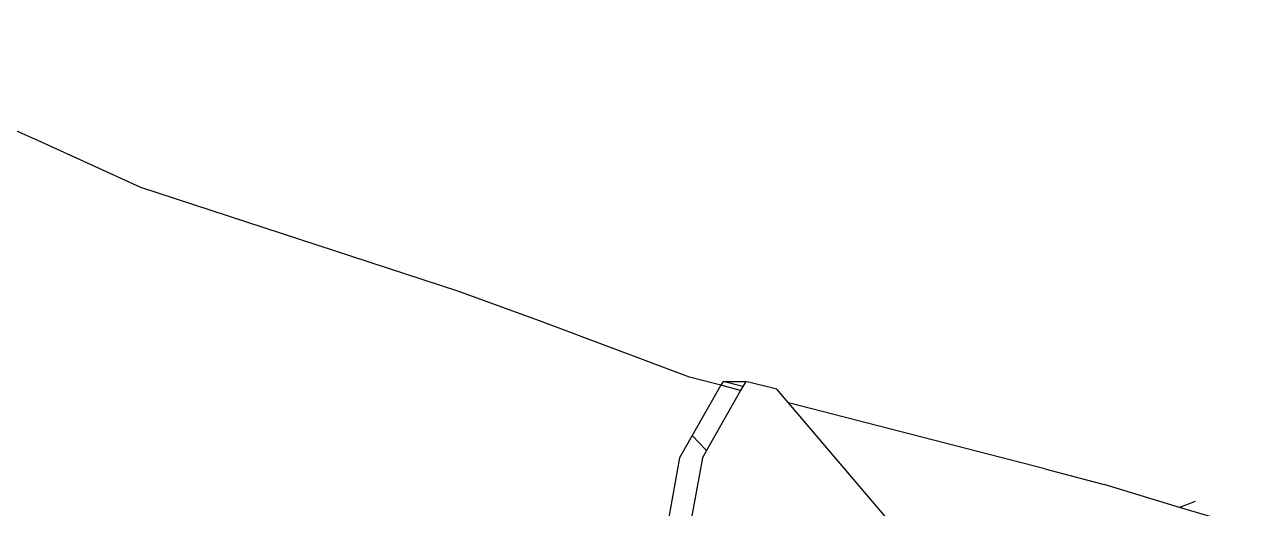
# Model space of a CAD drawing. Extents: x -24961 to 905641, y -154323 to 635957.
# Drawn here: x 395983.4 to 396130.9, y -143298.6 to -143239.9 of the extents above; entities that cross this region are included whole.
import ezdxf

# ---------------------------------------------------------------- set-up
doc = ezdxf.new("R2010")
doc.units = 0
doc.header["$LTSCALE"] = 1000
doc.header["$MEASUREMENT"] = 0

msp = doc.modelspace()

# ---------------------------------------------------------------- linework, layer by layer
for p, q in [((395985.51, -143254.23), (395953.61, -143239.94)), ((395997.53, -143259.72), (395985.51, -143254.23)), ((396035.94, -143272.25), (395997.53, -143259.72)), ((396045.83, -143275.87), (396035.94, -143272.25)), ((396064, -143282.69), (396045.83, -143275.87)), ((396067.78, -143283.66), (396064, -143282.69)), ((396067.78, -143283.66), (396064.31, -143289.75)), ((396068.05, -143283.19), (396067.78, -143283.66)), ((396070.18, -143284.28), (396067.78, -143283.66)), ((396070.45, -143283.79), (396068.05, -143283.19)), ((396068.05, -143283.19), (396070.8, -143283.19)), ((396070.8, -143283.19), (396070.45, -143283.79)), ((396074.58, -143284.13), (396070.8, -143283.19)), ((396070.18, -143284.28), (396066.04, -143291.54)), ((396070.45, -143283.79), (396070.18, -143284.28)), ((396075.98, -143285.78), (396074.58, -143284.13)), ((396107.02, -143293.79), (396075.98, -143285.78)), ((396089.64, -143301.82), (396075.98, -143285.78)), ((396064.31, -143289.75), (396062.79, -143292.43)), ((396064.31, -143289.75), (396066.04, -143291.54)), ((396062.79, -143292.43), (396060.98, -143302.43)), ((396065.54, -143292.43), (396063.73, -143302.43)), ((396066.04, -143291.54), (396065.54, -143292.43)), ((396107.02, -143293.79), (396114.19, -143295.68)), ((396123.34, -143298.44), (396114.19, -143295.68)), ((396125.23, -143297.74), (396123.34, -143298.44)), ((396130.86, -143300.69), (396123.34, -143298.44))]:
    msp.add_line(p, q)

doc.saveas('drawing.dxf')
